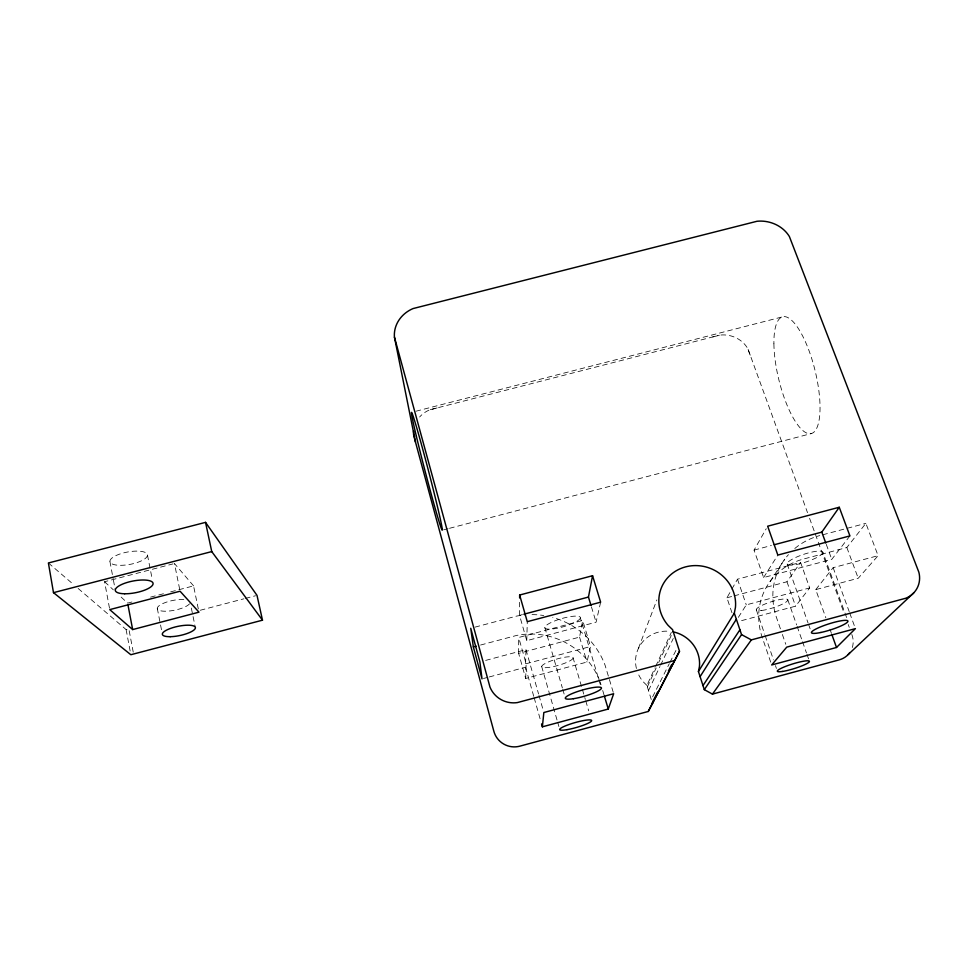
<?xml version="1.0" encoding="UTF-8"?>
<svg xmlns="http://www.w3.org/2000/svg" width="968" height="968" viewBox="0 0 968 968"><rect width="100%" height="100%" fill="white"/><g stroke="black" fill="none" stroke-linecap="round" stroke-linejoin="round"><path stroke-width="0.73" stroke-dasharray="4.84 3.63" d="M518.642 653.376L518.691 637.476L582.7 620.428L590.528 646.515L586.983 662.039L525.709 678.459L518.642 653.376L579.566 637.113L582.7 620.428M600.644 602.181L596.082 622.194L526.761 640.671L519.55 615.358L519.61 602.29M533.743 696.307L525.527 667.242L525.975 649.637L485.658 660.406M525.709 678.459L526.12 663.733L518.691 637.476M526.761 640.671L527.282 621.686M638.396 648.439L656.873 599.906M651.283 699.537L646.89 685.404L655.046 667.739M655.663 666.371L671.332 632.406M647.35 686.881L656.159 667.944M658.676 662.535L671.26 635.492M648.5 690.571L659.934 666.529M660.575 665.185L673.28 638.469M652.614 696.875L669.287 663.685M669.953 662.354L676.62 649.068M731.977 612.792L726.932 597.788L731.167 590.347M731.869 589.101L737.507 579.191L800.548 562.396L809.684 587.927L795.575 606.174L739.504 621.19M849.916 535.909L831.766 559.371L763.595 577.545L754.06 550.102L766.232 528.722M738.354 617.354L746.267 604.879L809.684 587.927M763.595 577.545L777.836 555.075M770.068 581.538L784.758 559.177M734.083 595.877L786.96 581.756L800.548 562.396M770.71 662.16L762.554 638.299A68.389 62.968 30.5 0 1 804.65 558.742L846.843 547.513L865.888 523.325L878.097 555.68L858.229 578.259L815.734 589.621L825.873 617.85M815.734 589.621L833.145 567.671L878.097 555.68M712.726 336.937L720.446 335.049A26.487 23.789 11.3 0 1 747.683 348.468L750.345 355.51M526.12 663.733L590.528 646.515M483.468 678.495L487.824 677.334M489.276 676.947L525.527 667.242M754.06 550.102L771.363 545.504M475.022 627.131L516.464 616.132A77.537 76.363 15.3 0 1 525.503 614.874M519.55 615.358L522.418 614.595M822.715 534.796L845.742 528.673M847.181 528.298L865.888 523.325M480.551 645.039L516.537 635.456A73.193 72.285 19.9 0 1 599.083 679.234M726.932 597.788L732.643 596.252M443.695 529.823L448.075 528.685M449.527 528.298L811.341 433.555M200.219 610.264L243.9 598.805M245.352 598.418L255.552 595.744M109.481 608.146L104.592 581.72L172.994 563.896M131.938 601.999L127.643 603.112L118.858 594.969M150.572 597.123L163.471 593.747M170.634 591.871L193.564 585.882L198.682 610.699M415.962 411.219L783.257 316.657M430.336 409.67L719.381 335.231M78.118 588.447L126.106 629.575L128.865 628.994L133.33 652.65M437.064 407.927L429.26 410.045A26.475 24.551 -8 0 0 419.616 417.002M48.4 562.977L73.544 584.527M104.592 581.72L113.377 589.875M646.89 685.404L643.188 681.762A32.331 30.916 28.8 0 1 637.767 672.736M193.564 585.882L174.458 563.521L180.072 591.218M846.843 547.513L858.229 578.259M826.285 544.379L831.766 559.371M833.145 567.671L849.202 611.619M849.722 613.034L854.901 627.216M822.873 552.292A18.791 3.981 -18.4 0 1 796.688 564.441A18.791 3.981 -18.4 0 1 795.478 557.568A18.791 3.981 -18.4 0 1 822.873 552.292L846.915 618.334M748.119 349.387L807.53 512.677M809.587 518.34L843.588 611.788M848.222 624.529L849.263 627.361M829.927 629.139L831.439 633.375M787.178 564.005L808.026 622.872M808.522 624.275L810.506 629.878M786.96 581.756L795.575 606.174M787.795 599.761L796.64 624.941M797.136 626.344L802.048 640.32M802.545 641.724L806.465 652.916M806.961 654.308L808.921 659.898M780.426 628.837L777.001 618.988A72.467 66.344 29.5 0 1 788.46 554.64M782.374 634.451L785.786 644.301M756.359 609.913L764.684 634.185M765.168 635.613L773.492 659.874M775.441 665.585L776.421 668.44M737.507 579.191L746.267 604.879M591.424 606.839L596.082 622.194M613.24 692.289L605.036 665.101A77.537 76.363 15.3 0 0 552.704 617.451M600.148 681.932L600.995 684.787M602.713 690.499L603.996 694.782M580.376 617.959A18.489 4.162 -16.2 0 1 553.006 628.91A18.489 4.162 -16.2 0 1 554.422 621.045A18.489 4.162 -16.2 0 1 580.376 617.959L598.43 678.265M598.853 679.693L600.571 685.441M579.566 637.113L586.983 662.039M573.141 658.083A16.347 3.255 -16 0 1 549.001 667.4A16.347 3.255 -16 0 1 550.114 661.253A16.347 3.255 -16 0 1 573.141 658.083L581.974 688.006M582.385 689.434L585.325 699.404M585.749 700.832L588.689 710.802M544.803 627.433L562.36 687.945M562.783 689.385L564.453 695.145M541.681 666.492L557.253 720.821M557.665 722.249L558.899 726.532M525.975 649.637L538.559 693.947M538.97 695.375L543.435 711.093M534.154 697.759L540.725 721.003M191.337 608.086L192.789 615.176M193.08 616.592L195.112 626.514M147.487 555.136A19.07 6.304 -10.5 0 1 119.318 565.3A19.07 6.304 -10.5 0 1 119.306 554.216A19.07 6.304 -10.5 0 1 147.487 555.136L152.254 579.384M157.288 608.34L161.499 629.781M126.106 629.575L130.559 653.243M109.928 561.452L113.159 578.743M113.425 580.183L115.313 590.262M851.828 634.451A21.574 19.868 32.1 0 1 852.215 647.81M636.412 668.477A32.331 30.916 28.8 0 1 669.856 631.342M794.788 548.505A72.467 66.344 29.5 0 1 819.811 535.558M532.025 614.62A77.537 76.363 15.3 0 1 543.75 615.527M189.51 603.838A16.758 4.961 -11.5 0 1 166.375 611.207A16.758 4.961 -11.5 0 1 160.519 604.758A16.758 4.961 -11.5 0 1 185.687 599.64M773.904 343.785A60.125 18.682 76.3 0 0 808.982 433.7A60.125 18.682 76.3 0 0 808.014 348.032A60.125 18.682 76.3 0 0 773.904 343.785M761.659 610.481A16.517 3.146 -17.7 0 0 787.529 600.704A16.517 3.146 -17.7 0 0 767.019 603.233A16.517 3.146 -17.7 0 0 761.659 610.481"/><path stroke-width="1.45" d="M519.635 597.934L519.647 595.03L592.561 575.718L600.644 602.181L527.282 621.686L519.647 595.03M542.37 726.823L543.847 712.521L613.676 693.717L608.267 709.048L542.37 726.823L541.548 723.919M591 605.436L588.459 597.062L592.561 575.718M849.807 652.553A21.574 19.868 32.1 0 1 838.808 659.97L712.448 694.116L704.305 689.652L698.436 671.526L734.313 613.18L735.45 607.384A38.732 36.554 23.8 0 0 685.477 566.909A38.732 36.554 23.8 0 0 668.126 625.389L672.591 629.684L679.512 651.27L648.282 711.456L520.191 746.062A21.127 20.994 22.8 0 1 493.753 730.913L413.784 435.794M698.436 671.526L699.416 666.625A32.331 30.916 28.8 0 0 672.833 631.789M652.904 701.292L657.611 692.096M668.368 671.078L671.731 664.508M648.282 711.456L679.512 651.27M700.094 676.656L736.358 619.254M702.986 685.586L739.915 629.805M704.305 689.652L741.548 634.621L734.313 613.18M774.243 544.742L821.808 532.122L839.256 507.256L849.916 535.909L777.836 555.075L767.66 526.205L839.256 507.256M712.448 694.116L751.362 639.896L905.794 598.236A25.918 23.414 29 0 0 918.862 572.221L789.392 236.555A31.339 27.334 9.9 0 0 757.036 221.261L413.07 308.562A31.339 28.362 -7.9 0 0 394.436 337.142L415.49 442.086M836.509 647.483L855.409 628.631L786.766 647.12L771.678 664.968L836.509 647.483L831.948 634.778M848.113 654.61L913.719 592.9M674.442 660.563L517.348 702.587A25.337 24.938 5.7 0 1 489.977 687.086L394.436 337.142M523.857 614.22L588.459 597.062M473.352 646.951L470.738 628.268L479.898 661.943L482.016 678.883L473.352 646.951L476.232 646.188M132.652 629.575L198.984 612.163L180.072 591.218L109.747 609.61L132.652 629.575L127.921 604.589M262.497 620.185L130.837 654.719L53.494 592.658L48.4 562.977L205.543 522.369L257.004 595.368L262.497 620.185L211.75 551.591L205.543 522.369M53.494 592.658L211.75 551.591M741.548 634.621L751.362 639.896M821.808 532.122L825.789 543.024M652.238 702.599L652.553 703.627M604.419 696.21L608.267 709.048M413.602 434.753A26.475 24.551 -8 0 1 413.602 430.954M416.325 436.12A60.911 1.682 75.4 0 0 441.916 529.823A60.911 1.682 75.4 0 0 422.375 447.881A60.911 1.682 75.4 0 0 416.325 436.12M782.628 671.429A16.771 2.444 -17.2 0 0 809.079 662.076A16.771 2.444 -17.2 0 0 788.496 665.318A16.771 2.444 -17.2 0 0 782.628 671.429M820.937 632.455A19.118 3.11 -17.7 0 0 847.944 621.141A19.118 3.11 -17.7 0 0 820.259 627.01A19.118 3.11 -17.7 0 0 820.937 632.455M566.958 729.678A16.589 2.529 -15.9 0 0 591.63 720.785A16.589 2.529 -15.9 0 0 568.458 724.705A16.589 2.529 -15.9 0 0 566.958 729.678M573.383 698.715A18.803 3.255 -16 0 0 601.431 688.308A18.803 3.255 -16 0 0 575.307 692.338A18.803 3.255 -16 0 0 573.383 698.715M170.15 636.69A16.867 4.695 -11.8 0 0 195.403 627.93A16.867 4.695 -11.8 0 0 171.07 628.22A16.867 4.695 -11.8 0 0 170.15 636.69M124.69 593.771A19.203 5.977 -10.8 0 0 153.089 583.656A19.203 5.977 -10.8 0 0 124.812 583.22A19.203 5.977 -10.8 0 0 124.69 593.771"/></g></svg>
